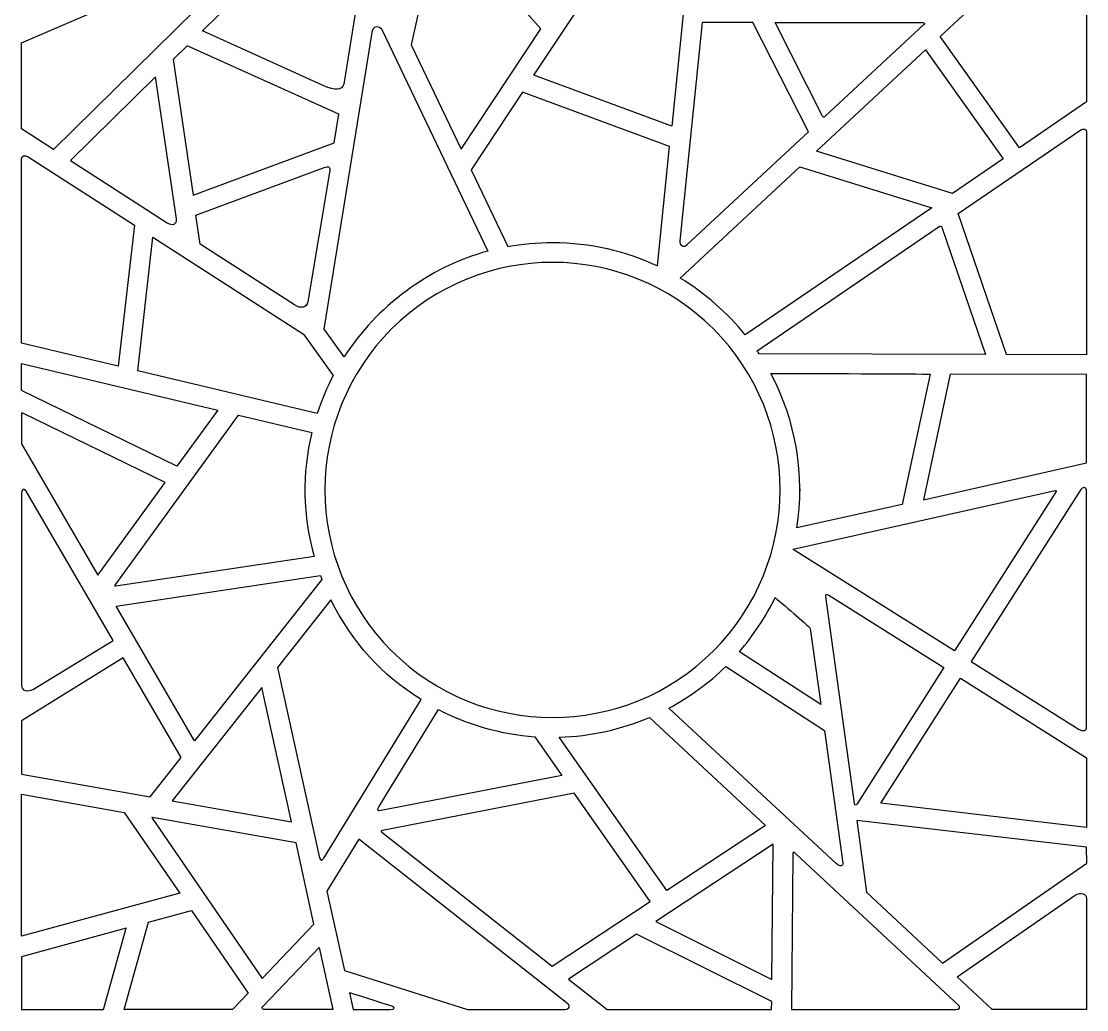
# Model space of a CAD drawing. Header units: centimetres. Extents: x -107 to 107, y -93 to 93.
# Drawn here: x -106.6 to -9.7, y -93.5 to -3.5 of the extents above; entities that cross this region are included whole.
import ezdxf

# ---------------------------------------------------------------- set-up
doc = ezdxf.new("R2010")
doc.units = ezdxf.units.CM
doc.header["$MEASUREMENT"] = 0
doc.layers.add('layer 1', color=7, linetype='Continuous')

msp = doc.modelspace()

# ---------------------------------------------------------------- linework, layer by layer
at = {"layer": 'layer 1', "color": 242}
for points, knots in [([(-10.41925, 6.79187), (-10.41925, 6.79187), (-23.00921, -4.91458), (-23.00921, -4.91458), (-23.00921, -4.91458), (-23.00921, -4.91458), (-15.80422, -15.05112), (-15.80422, -15.05112), (-15.80422, -15.05112), (-15.80422, -15.05112), (-9.68963, -10.8746), (-9.68963, -10.8746), (-9.68963, -10.8746), (-9.68963, -10.8746), (-9.6897, 6.6224), (-9.6897, 6.6224), (-9.6897, 6.6224), (-9.70921, 6.8846), (-10.18203, 7.01871), (-10.41925, 6.79187)], [0, 0, 0, 0, 0.16666667, 0.16666667, 0.16666667, 0.16666667, 0.33333333, 0.33333333, 0.33333333, 0.33333333, 0.5, 0.5, 0.5, 0.5, 0.66666667, 0.66666667, 0.66666667, 0.66666667, 1, 1, 1, 1]), ([(-71.12559, -5.68501), (-71.12559, -5.68501), (-68.52928, 6.10557), (-68.52928, 6.10557), (-68.52928, 6.10557), (-68.52928, 6.10557), (-59.3278, -4.22958), (-59.3278, -4.22958), (-59.3278, -4.22958), (-59.3278, -4.22958), (-66.59236, -15.16287), (-66.59236, -15.16287), (-66.59236, -15.16287), (-66.59236, -15.16287), (-71.12559, -5.68501), (-71.12559, -5.68501)], [0, 0, 0, 0, 0.2, 0.2, 0.2, 0.2, 0.4, 0.4, 0.4, 0.4, 0.6, 0.6, 0.6, 0.6, 1, 1, 1, 1]), ([(-51.56572, 4.19992), (-51.56572, 4.19992), (-59.97529, -8.45664), (-59.97529, -8.45664), (-59.97529, -8.45664), (-59.97529, -8.45664), (-47.43533, -13.09789), (-47.43533, -13.09789), (-47.43533, -13.09789), (-47.43533, -13.09789), (-46.35974, -2.60549), (-46.35974, -2.60549), (-46.35974, -2.60549), (-46.35974, -2.60549), (-51.56572, 4.19992), (-51.56572, 4.19992)], [0, 0, 0, 0, 0.2, 0.2, 0.2, 0.2, 0.4, 0.4, 0.4, 0.4, 0.6, 0.6, 0.6, 0.6, 1, 1, 1, 1]), ([(-77.25613, -9.26525), (-77.25613, -9.26525), (-76.21217, -2.84366), (-76.21217, -2.84366), (-76.21217, -2.84366), (-76.21217, -2.84366), (-84.06598, 1.54341), (-84.06598, 1.54341), (-84.06598, 1.54341), (-84.06598, 1.54341), (-90.1216, -4.41142), (-90.1216, -4.41142), (-90.1216, -4.41142), (-90.1216, -4.41142), (-79.07785, -9.40352), (-79.07785, -9.40352), (-79.07785, -9.40352), (-78.05479, -9.88696), (-77.43158, -9.83932), (-77.25613, -9.26525)], [0, 0, 0, 0, 0.16666667, 0.16666667, 0.16666667, 0.16666667, 0.33333333, 0.33333333, 0.33333333, 0.33333333, 0.5, 0.5, 0.5, 0.5, 0.66666667, 0.66666667, 0.66666667, 0.66666667, 1, 1, 1, 1]), ([(-103.662, -15.20195), (-103.662, -15.20195), (-90.75377, -2.50854), (-90.75377, -2.50854), (-90.75377, -2.50854), (-90.75377, -2.50854), (-94.50264, -0.28253), (-94.50264, -0.28253), (-94.50264, -0.28253), (-94.50264, -0.28253), (-106.58966, -5.49361), (-106.58966, -5.49361), (-106.58966, -5.49361), (-106.58966, -5.49361), (-106.58965, -13.31337), (-106.58965, -13.31337), (-106.58965, -13.31337), (-106.58965, -13.31337), (-103.662, -15.20195), (-103.662, -15.20195)], [0, 0, 0, 0, 0.16666667, 0.16666667, 0.16666667, 0.16666667, 0.33333333, 0.33333333, 0.33333333, 0.33333333, 0.5, 0.5, 0.5, 0.5, 0.66666667, 0.66666667, 0.66666667, 0.66666667, 1, 1, 1, 1]), ([(-46.69383, -23.5155), (-46.69383, -23.5155), (-44.65794, -3.65516), (-44.65794, -3.65516), (-44.65794, -3.65516), (-44.65794, -3.65516), (-40.05408, -3.65357), (-40.05408, -3.65357), (-40.05408, -3.65357), (-40.05408, -3.65357), (-34.99857, -13.60468), (-34.99857, -13.60468), (-34.99857, -13.60468), (-34.99857, -13.60468), (-46.04925, -23.8799), (-46.04925, -23.8799), (-46.04925, -23.8799), (-46.39104, -24.1446), (-46.73419, -23.90921), (-46.69383, -23.5155)], [0, 0, 0, 0, 0.16666667, 0.16666667, 0.16666667, 0.16666667, 0.33333333, 0.33333333, 0.33333333, 0.33333333, 0.5, 0.5, 0.5, 0.5, 0.66666667, 0.66666667, 0.66666667, 0.66666667, 1, 1, 1, 1]), ([(-38.03546, -3.65286), (-38.03546, -3.65286), (-33.70512, -12.17659), (-33.70512, -12.17659), (-33.70512, -12.17659), (-33.64339, -12.2981), (-33.59963, -12.30393), (-33.4928, -12.20459), (-33.4928, -12.20459), (-33.4928, -12.20459), (-24.49555, -3.83873), (-24.49555, -3.83873), (-24.49555, -3.83873), (-24.34762, -3.6731), (-24.47642, -3.64867), (-24.77336, -3.64827), (-24.77336, -3.64827), (-24.77336, -3.64827), (-38.03546, -3.65286), (-38.03546, -3.65286)], [0, 0, 0, 0, 0.16666667, 0.16666667, 0.16666667, 0.16666667, 0.33333333, 0.33333333, 0.33333333, 0.33333333, 0.5, 0.5, 0.5, 0.5, 0.66666667, 0.66666667, 0.66666667, 0.66666667, 1, 1, 1, 1]), ([(-64.14618, -24.44688), (-64.14618, -24.44688), (-73.78452, -4.29753), (-73.78452, -4.29753), (-73.78452, -4.29753), (-74.01309, -3.90814), (-74.56824, -3.94912), (-74.63753, -4.37532), (-74.63753, -4.37532), (-74.63753, -4.37532), (-79.05363, -31.5395), (-79.05363, -31.5395), (-79.05363, -31.5395), (-79.05363, -31.5395), (-77.23953, -34.06806), (-77.23953, -34.06806), (-77.23953, -34.06806), (-74.2569, -29.50278), (-69.54557, -25.90312), (-64.14618, -24.44688)], [0, 0, 0, 0, 0.16666667, 0.16666667, 0.16666667, 0.16666667, 0.33333333, 0.33333333, 0.33333333, 0.33333333, 0.5, 0.5, 0.5, 0.5, 0.66666667, 0.66666667, 0.66666667, 0.66666667, 1, 1, 1, 1]), ([(-92.78422, -7.02616), (-92.78422, -7.02616), (-91.49779, -5.7647), (-91.49779, -5.7647), (-91.49779, -5.7647), (-91.49779, -5.7647), (-77.70093, -12.00131), (-77.70093, -12.00131), (-77.70093, -12.00131), (-77.70093, -12.00131), (-78.12269, -14.59562), (-78.12269, -14.59562), (-78.12269, -14.59562), (-78.12269, -14.59562), (-90.97267, -19.37229), (-90.97267, -19.37229), (-90.97267, -19.37229), (-90.97267, -19.37229), (-92.78422, -7.02616), (-92.78422, -7.02616)], [0, 0, 0, 0, 0.16666667, 0.16666667, 0.16666667, 0.16666667, 0.33333333, 0.33333333, 0.33333333, 0.33333333, 0.5, 0.5, 0.5, 0.5, 0.66666667, 0.66666667, 0.66666667, 0.66666667, 1, 1, 1, 1]), ([(-34.24948, -15.36608), (-34.24948, -15.36608), (-21.88409, -19.20392), (-21.88409, -19.20392), (-21.88409, -19.20392), (-21.88409, -19.20392), (-17.29082, -16.06653), (-17.29082, -16.06653), (-17.29082, -16.06653), (-17.29082, -16.06653), (-24.33882, -6.15088), (-24.33882, -6.15088), (-24.33882, -6.15088), (-24.33882, -6.15088), (-34.24948, -15.36608), (-34.24948, -15.36608)], [0, 0, 0, 0, 0.2, 0.2, 0.2, 0.2, 0.4, 0.4, 0.4, 0.4, 0.6, 0.6, 0.6, 0.6, 1, 1, 1, 1]), ([(-93.33681, -21.86236), (-93.33681, -21.86236), (-102.11171, -16.202), (-102.11171, -16.202), (-102.11171, -16.202), (-102.11171, -16.202), (-94.37365, -8.5927), (-94.37365, -8.5927), (-94.37365, -8.5927), (-94.37365, -8.5927), (-92.47579, -21.52702), (-92.47579, -21.52702), (-92.47579, -21.52702), (-92.42045, -21.9842), (-92.85165, -22.17532), (-93.33681, -21.86236)], [0, 0, 0, 0, 0.2, 0.2, 0.2, 0.2, 0.4, 0.4, 0.4, 0.4, 0.6, 0.6, 0.6, 0.6, 1, 1, 1, 1]), ([(-62.34629, -24.04035), (-62.34629, -24.04035), (-65.68461, -17.06074), (-65.68461, -17.06074), (-65.68461, -17.06074), (-65.68461, -17.06074), (-60.99886, -9.99712), (-60.99886, -9.99712), (-60.99886, -9.99712), (-60.99886, -9.99712), (-47.62486, -14.94707), (-47.62486, -14.94707), (-47.62486, -14.94707), (-47.62486, -14.94707), (-48.7362, -25.78851), (-48.7362, -25.78851), (-48.7362, -25.78851), (-51.64586, -24.41492), (-54.84402, -23.67269), (-58.27443, -23.67269), (-58.27443, -23.67269), (-59.67938, -23.67269), (-61.01255, -23.79383), (-62.34629, -24.04035)], [0, 0, 0, 0, 0.14285714, 0.14285714, 0.14285714, 0.14285714, 0.28571429, 0.28571429, 0.28571429, 0.28571429, 0.42857143, 0.42857143, 0.42857143, 0.42857143, 0.57142857, 0.57142857, 0.57142857, 0.57142857, 0.71428571, 0.71428571, 0.71428571, 0.71428571, 1, 1, 1, 1]), ([(-10.22139, -13.41764), (-10.22139, -13.41764), (-21.36497, -21.02914), (-21.36497, -21.02914), (-21.36497, -21.02914), (-21.36497, -21.02914), (-16.99112, -33.85594), (-16.99112, -33.85594), (-16.99112, -33.85594), (-16.99112, -33.85594), (-9.6897, -33.87627), (-9.6897, -33.87627), (-9.6897, -33.87627), (-9.6897, -33.87627), (-9.6897, -13.59231), (-9.6897, -13.59231), (-9.6897, -13.59231), (-9.70498, -13.36713), (-9.95616, -13.26538), (-10.22139, -13.41764)], [0, 0, 0, 0, 0.16666667, 0.16666667, 0.16666667, 0.16666667, 0.33333333, 0.33333333, 0.33333333, 0.33333333, 0.5, 0.5, 0.5, 0.5, 0.66666667, 0.66666667, 0.66666667, 0.66666667, 1, 1, 1, 1]), ([(-106.58967, -16.05337), (-106.58967, -16.05337), (-106.58917, -32.83065), (-106.58917, -32.83065), (-106.58917, -32.83065), (-106.58917, -32.83065), (-97.76935, -34.92835), (-97.76935, -34.92835), (-97.76935, -34.92835), (-97.76935, -34.92835), (-96.30884, -22.08726), (-96.30884, -22.08726), (-96.30884, -22.08726), (-96.30884, -22.08726), (-105.95568, -15.86439), (-105.95568, -15.86439), (-105.95568, -15.86439), (-106.27181, -15.68225), (-106.578, -15.7548), (-106.58967, -16.05337)], [0, 0, 0, 0, 0.16666667, 0.16666667, 0.16666667, 0.16666667, 0.33333333, 0.33333333, 0.33333333, 0.33333333, 0.5, 0.5, 0.5, 0.5, 0.66666667, 0.66666667, 0.66666667, 0.66666667, 1, 1, 1, 1]), ([(-79.19835, -16.8966), (-79.19835, -16.8966), (-90.70547, -21.19332), (-90.70547, -21.19332), (-90.70547, -21.19332), (-90.70547, -21.19332), (-90.32194, -23.80721), (-90.32194, -23.80721), (-90.32194, -23.80721), (-90.32194, -23.80721), (-81.75225, -29.33518), (-81.75225, -29.33518), (-81.75225, -29.33518), (-81.13719, -29.73194), (-80.66314, -29.59366), (-80.54271, -29.05577), (-80.54271, -29.05577), (-80.54271, -29.05577), (-78.53139, -17.10959), (-78.53139, -17.10959), (-78.53139, -17.10959), (-78.46534, -16.7033), (-78.8, -16.72234), (-79.19835, -16.8966)], [0, 0, 0, 0, 0.14285714, 0.14285714, 0.14285714, 0.14285714, 0.28571429, 0.28571429, 0.28571429, 0.28571429, 0.42857143, 0.42857143, 0.42857143, 0.42857143, 0.57142857, 0.57142857, 0.57142857, 0.57142857, 0.71428571, 0.71428571, 0.71428571, 0.71428571, 1, 1, 1, 1]), ([(-40.73561, -32.08032), (-40.73561, -32.08032), (-23.78129, -20.49978), (-23.78129, -20.49978), (-23.78129, -20.49978), (-23.78129, -20.49978), (-35.76916, -16.7791), (-35.76916, -16.7791), (-35.76916, -16.7791), (-35.76916, -16.7791), (-46.65583, -26.90181), (-46.65583, -26.90181), (-46.65583, -26.90181), (-44.4298, -28.25443), (-42.36733, -30.06489), (-40.73561, -32.08032)], [0, 0, 0, 0, 0.2, 0.2, 0.2, 0.2, 0.4, 0.4, 0.4, 0.4, 0.6, 0.6, 0.6, 0.6, 1, 1, 1, 1]), ([(-39.48613, -33.79052), (-39.48613, -33.79052), (-18.89469, -33.85062), (-18.89469, -33.85062), (-18.89469, -33.85062), (-18.89469, -33.85062), (-22.81596, -22.35109), (-22.81596, -22.35109), (-22.81596, -22.35109), (-22.87783, -22.16965), (-22.96326, -22.09253), (-23.19148, -22.27674), (-23.19148, -22.27674), (-23.19148, -22.27674), (-39.66269, -33.52724), (-39.66269, -33.52724), (-39.66269, -33.52724), (-39.56036, -33.67443), (-39.58501, -33.6408), (-39.48613, -33.79052)], [0, 0, 0, 0, 0.16666667, 0.16666667, 0.16666667, 0.16666667, 0.33333333, 0.33333333, 0.33333333, 0.33333333, 0.5, 0.5, 0.5, 0.5, 0.66666667, 0.66666667, 0.66666667, 0.66666667, 1, 1, 1, 1]), ([(-78.23704, -35.76559), (-78.23704, -35.76559), (-80.93571, -32.00396), (-80.93571, -32.00396), (-80.93571, -32.00396), (-80.93571, -32.00396), (-94.62108, -23.17597), (-94.62108, -23.17597), (-94.62108, -23.17597), (-94.62108, -23.17597), (-96.0055, -35.34787), (-96.0055, -35.34787), (-96.0055, -35.34787), (-96.0055, -35.34787), (-79.68251, -39.23012), (-79.68251, -39.23012), (-79.68251, -39.23012), (-79.32686, -38.12856), (-78.75068, -36.78565), (-78.23704, -35.76559)], [0, 0, 0, 0, 0.16666667, 0.16666667, 0.16666667, 0.16666667, 0.33333333, 0.33333333, 0.33333333, 0.33333333, 0.5, 0.5, 0.5, 0.5, 0.66666667, 0.66666667, 0.66666667, 0.66666667, 1, 1, 1, 1]), ([(-72.91221, -31.53488), (-64.82931, -23.45199), (-51.71941, -23.452), (-43.63653, -31.53487), (-43.63653, -31.53487), (-35.55365, -39.61775), (-35.55364, -52.72765), (-43.63654, -60.81055), (-43.63654, -60.81055), (-51.71943, -68.89344), (-64.82933, -68.89342), (-72.91221, -60.81055), (-72.91221, -60.81055), (-80.99509, -52.72767), (-80.9951, -39.61777), (-72.91221, -31.53488)], [0, 0, 0, 0, 0.2, 0.2, 0.2, 0.2, 0.4, 0.4, 0.4, 0.4, 0.6, 0.6, 0.6, 0.6, 1, 1, 1, 1]), ([(-92.43465, -44.02718), (-92.43465, -44.02718), (-88.72787, -38.92908), (-88.72787, -38.92908), (-88.72787, -38.92908), (-88.72787, -38.92908), (-106.58967, -34.68081), (-106.58967, -34.68081), (-106.58967, -34.68081), (-106.58967, -34.68081), (-106.58967, -37.12213), (-106.58967, -37.12213), (-106.58967, -37.12213), (-106.58967, -37.12213), (-92.43465, -44.02718), (-92.43465, -44.02718)], [0, 0, 0, 0, 0.2, 0.2, 0.2, 0.2, 0.4, 0.4, 0.4, 0.4, 0.6, 0.6, 0.6, 0.6, 1, 1, 1, 1]), ([(-36.03962, -49.63692), (-36.03962, -49.63692), (-26.46281, -47.49988), (-26.46281, -47.49988), (-26.46281, -47.49988), (-26.46281, -47.49988), (-23.93595, -35.63661), (-23.93595, -35.63661), (-23.93595, -35.63661), (-24.58147, -35.61883), (-35.05489, -35.56839), (-38.41109, -35.59627), (-38.41109, -35.59627), (-36.12716, -39.84968), (-35.29576, -44.85686), (-36.03962, -49.63692)], [0, 0, 0, 0, 0.2, 0.2, 0.2, 0.2, 0.4, 0.4, 0.4, 0.4, 0.6, 0.6, 0.6, 0.6, 1, 1, 1, 1]), ([(-22.09671, -35.64173), (-22.09671, -35.64173), (-9.6897, -35.67632), (-9.6897, -35.67632), (-9.6897, -35.67632), (-9.6897, -35.67632), (-9.6897, -43.69909), (-9.6897, -43.69909), (-9.6897, -43.69909), (-9.6897, -43.69909), (-24.53066, -47.06873), (-24.53066, -47.06873), (-24.53066, -47.06873), (-24.53066, -47.06873), (-22.09671, -35.64173), (-22.09671, -35.64173)], [0, 0, 0, 0, 0.2, 0.2, 0.2, 0.2, 0.4, 0.4, 0.4, 0.4, 0.6, 0.6, 0.6, 0.6, 1, 1, 1, 1]), ([(-106.44636, -39.19486), (-106.44636, -39.19486), (-93.5096, -45.50561), (-93.5096, -45.50561), (-93.5096, -45.50561), (-93.5096, -45.50561), (-99.63092, -53.92451), (-99.63092, -53.92451), (-99.63092, -53.92451), (-99.63092, -53.92451), (-106.58598, -41.99529), (-106.58598, -41.99529), (-106.58598, -41.99529), (-106.58598, -41.99529), (-106.58967, -39.22285), (-106.58967, -39.22285), (-106.58967, -39.22285), (-106.59013, -39.16145), (-106.54395, -39.14724), (-106.44636, -39.19486)], [0, 0, 0, 0, 0.16666667, 0.16666667, 0.16666667, 0.16666667, 0.33333333, 0.33333333, 0.33333333, 0.33333333, 0.5, 0.5, 0.5, 0.5, 0.66666667, 0.66666667, 0.66666667, 0.66666667, 1, 1, 1, 1]), ([(-98.0653, -54.8321), (-98.1183, -54.91504), (-98.09383, -54.95037), (-97.99187, -54.93814), (-97.99187, -54.93814), (-97.99187, -54.93814), (-79.95077, -52.2249), (-79.95077, -52.2249), (-79.95077, -52.2249), (-80.99693, -48.63366), (-81.07893, -44.5961), (-80.16843, -40.96484), (-80.16843, -40.96484), (-80.16843, -40.96484), (-86.83045, -39.38035), (-86.83045, -39.38035), (-86.83045, -39.38035), (-86.83045, -39.38035), (-98.0653, -54.8321), (-98.0653, -54.8321)], [0, 0, 0, 0, 0.16666667, 0.16666667, 0.16666667, 0.16666667, 0.33333333, 0.33333333, 0.33333333, 0.33333333, 0.5, 0.5, 0.5, 0.5, 0.66666667, 0.66666667, 0.66666667, 0.66666667, 1, 1, 1, 1]), ([(-106.58967, -63.97091), (-106.58967, -63.97091), (-106.58967, -46.41548), (-106.58967, -46.41548), (-106.58967, -46.41548), (-106.59371, -46.21258), (-106.37954, -45.92312), (-106.16479, -46.29145), (-106.16479, -46.29145), (-106.16479, -46.29145), (-98.24001, -59.88393), (-98.24001, -59.88393), (-98.24001, -59.88393), (-98.24001, -59.88393), (-105.48285, -64.29782), (-105.48285, -64.29782), (-105.48285, -64.29782), (-106.04611, -64.58747), (-106.57112, -64.41178), (-106.58967, -63.97091)], [0, 0, 0, 0, 0.16666667, 0.16666667, 0.16666667, 0.16666667, 0.33333333, 0.33333333, 0.33333333, 0.33333333, 0.5, 0.5, 0.5, 0.5, 0.66666667, 0.66666667, 0.66666667, 0.66666667, 1, 1, 1, 1]), ([(-12.47537, -46.32989), (-12.43067, -46.26411), (-12.45249, -46.21159), (-12.55206, -46.24003), (-12.55206, -46.24003), (-12.55206, -46.24003), (-36.37039, -51.55501), (-36.37039, -51.55501), (-36.37039, -51.55501), (-36.40899, -51.5631), (-36.40922, -51.57786), (-36.37381, -51.5999), (-36.37381, -51.5999), (-36.37381, -51.5999), (-21.71056, -60.81698), (-21.71056, -60.81698), (-21.71056, -60.81698), (-21.71056, -60.81698), (-12.47537, -46.32989), (-12.47537, -46.32989)], [0, 0, 0, 0, 0.16666667, 0.16666667, 0.16666667, 0.16666667, 0.33333333, 0.33333333, 0.33333333, 0.33333333, 0.5, 0.5, 0.5, 0.5, 0.66666667, 0.66666667, 0.66666667, 0.66666667, 1, 1, 1, 1]), ([(-35.77475, -46.0679), (-35.77454, -46.10282), (-35.77443, -46.13775), (-35.77443, -46.17269), (-35.77443, -46.17269), (-35.77443, -46.20906), (-35.77455, -46.24542), (-35.77478, -46.28175), (-35.77478, -46.28175), (-35.77478, -46.28175), (-35.77475, -46.0679), (-35.77475, -46.0679)], [0, 0, 0, 0, 0.25, 0.25, 0.25, 0.25, 0.5, 0.5, 0.5, 0.5, 1, 1, 1, 1]), ([(-10.37048, -67.96635), (-10.37048, -67.96635), (-20.18764, -61.77653), (-20.18764, -61.77653), (-20.18764, -61.77653), (-20.18764, -61.77653), (-10.22481, -46.14806), (-10.22481, -46.14806), (-10.22481, -46.14806), (-10.11379, -45.97391), (-9.69996, -45.72297), (-9.6897, -46.41851), (-9.6897, -46.41851), (-9.6897, -46.41851), (-9.68972, -67.86002), (-9.68972, -67.86002), (-9.68972, -67.86002), (-9.73268, -68.11929), (-10.04068, -68.13318), (-10.37048, -67.96635)], [0, 0, 0, 0, 0.16666667, 0.16666667, 0.16666667, 0.16666667, 0.33333333, 0.33333333, 0.33333333, 0.33333333, 0.5, 0.5, 0.5, 0.5, 0.66666667, 0.66666667, 0.66666667, 0.66666667, 1, 1, 1, 1]), ([(-79.38799, -53.96498), (-79.38799, -53.96498), (-97.97973, -56.7566), (-97.97973, -56.7566), (-97.97973, -56.7566), (-97.97973, -56.7566), (-90.84652, -68.99139), (-90.84652, -68.99139), (-90.84652, -68.99139), (-90.84652, -68.99139), (-79.25212, -54.32371), (-79.25212, -54.32371), (-79.25212, -54.32371), (-79.29503, -54.21298), (-79.34678, -54.07655), (-79.38799, -53.96498)], [0, 0, 0, 0, 0.2, 0.2, 0.2, 0.2, 0.4, 0.4, 0.4, 0.4, 0.6, 0.6, 0.6, 0.6, 1, 1, 1, 1]), ([(-79.06048, -79.66615), (-79.24273, -79.90796), (-79.3808, -79.92654), (-79.4618, -79.63201), (-79.4618, -79.63201), (-79.4618, -79.63201), (-83.27819, -62.31963), (-83.27819, -62.31963), (-83.27819, -62.31963), (-83.27819, -62.31963), (-78.42753, -56.18322), (-78.42753, -56.18322), (-78.42753, -56.18322), (-76.39244, -60.19119), (-73.87223, -62.93304), (-70.21843, -65.24958), (-70.21843, -65.24958), (-70.21843, -65.24958), (-79.06048, -79.66615), (-79.06048, -79.66615)], [0, 0, 0, 0, 0.16666667, 0.16666667, 0.16666667, 0.16666667, 0.33333333, 0.33333333, 0.33333333, 0.33333333, 0.5, 0.5, 0.5, 0.5, 0.66666667, 0.66666667, 0.66666667, 0.66666667, 1, 1, 1, 1]), ([(-41.27522, -60.89195), (-41.27522, -60.89195), (-33.87113, -65.70104), (-33.87113, -65.70104), (-33.87113, -65.70104), (-33.87113, -65.70104), (-34.82871, -58.76483), (-34.82871, -58.76483), (-34.82871, -58.76483), (-34.84491, -58.6967), (-37.06529, -56.7421), (-38.01635, -55.97356), (-38.01635, -55.97356), (-38.86437, -57.72276), (-40.02334, -59.43135), (-41.27522, -60.89195)], [0, 0, 0, 0, 0.2, 0.2, 0.2, 0.2, 0.4, 0.4, 0.4, 0.4, 0.6, 0.6, 0.6, 0.6, 1, 1, 1, 1]), ([(-30.81369, -74.68585), (-30.78002, -74.90336), (-30.69952, -74.91411), (-30.57222, -74.7181), (-30.57222, -74.7181), (-30.57222, -74.7181), (-22.67816, -62.33485), (-22.67816, -62.33485), (-22.67816, -62.33485), (-22.67816, -62.33485), (-33.15006, -55.73678), (-33.15006, -55.73678), (-33.15006, -55.73678), (-33.34941, -55.61691), (-33.43603, -55.66461), (-33.40996, -55.87989), (-33.40996, -55.87989), (-33.40996, -55.87989), (-30.81369, -74.68585), (-30.81369, -74.68585)], [0, 0, 0, 0, 0.16666667, 0.16666667, 0.16666667, 0.16666667, 0.33333333, 0.33333333, 0.33333333, 0.33333333, 0.5, 0.5, 0.5, 0.5, 0.66666667, 0.66666667, 0.66666667, 0.66666667, 1, 1, 1, 1]), ([(-92.04566, -70.50839), (-92.04566, -70.50839), (-94.88417, -74.09931), (-94.88417, -74.09931), (-94.88417, -74.09931), (-94.88417, -74.09931), (-106.58965, -72.02242), (-106.58965, -72.02242), (-106.58965, -72.02242), (-106.58965, -72.02242), (-106.58968, -67.16762), (-106.58968, -67.16762), (-106.58968, -67.16762), (-106.58968, -67.16762), (-97.32716, -61.44963), (-97.32716, -61.44963), (-97.32716, -61.44963), (-97.32716, -61.44963), (-92.04566, -70.50839), (-92.04566, -70.50839)], [0, 0, 0, 0, 0.16666667, 0.16666667, 0.16666667, 0.16666667, 0.33333333, 0.33333333, 0.33333333, 0.33333333, 0.5, 0.5, 0.5, 0.5, 0.66666667, 0.66666667, 0.66666667, 0.66666667, 1, 1, 1, 1]), ([(-47.69219, -66.03641), (-47.69219, -66.03641), (-32.47843, -80.16471), (-32.47843, -80.16471), (-32.47843, -80.16471), (-32.06519, -80.52594), (-31.84999, -80.38235), (-31.88063, -80.11908), (-31.88063, -80.11908), (-31.88063, -80.11908), (-33.54562, -68.05884), (-33.54562, -68.05884), (-33.54562, -68.05884), (-33.54562, -68.05884), (-42.5169, -62.23183), (-42.5169, -62.23183), (-42.5169, -62.23183), (-44.03289, -63.72838), (-45.80228, -65.01602), (-47.69219, -66.03641)], [0, 0, 0, 0, 0.16666667, 0.16666667, 0.16666667, 0.16666667, 0.33333333, 0.33333333, 0.33333333, 0.33333333, 0.5, 0.5, 0.5, 0.5, 0.66666667, 0.66666667, 0.66666667, 0.66666667, 1, 1, 1, 1]), ([(-28.41577, -74.68383), (-28.41577, -74.68383), (-9.69131, -76.87252), (-9.69131, -76.87252), (-9.69131, -76.87252), (-9.69131, -76.87252), (-9.68969, -70.53072), (-9.68969, -70.53072), (-9.68969, -70.53072), (-9.68969, -70.53072), (-21.15524, -63.2944), (-21.15524, -63.2944), (-21.15524, -63.2944), (-21.15524, -63.2944), (-28.41577, -74.68383), (-28.41577, -74.68383)], [0, 0, 0, 0, 0.2, 0.2, 0.2, 0.2, 0.4, 0.4, 0.4, 0.4, 0.6, 0.6, 0.6, 0.6, 1, 1, 1, 1]), ([(-82.02155, -76.3815), (-82.02155, -76.3815), (-92.87191, -74.45633), (-92.87191, -74.45633), (-92.87191, -74.45633), (-92.87191, -74.45633), (-84.71946, -64.14293), (-84.71946, -64.14293), (-84.71946, -64.14293), (-84.71946, -64.14293), (-82.02155, -76.3815), (-82.02155, -76.3815)], [0, 0, 0, 0, 0.25, 0.25, 0.25, 0.25, 0.5, 0.5, 0.5, 0.5, 1, 1, 1, 1]), ([(-73.85778, -75.34496), (-73.85778, -75.34496), (-57.42011, -72.15096), (-57.42011, -72.15096), (-57.42011, -72.15096), (-57.42011, -72.15096), (-59.89215, -68.62119), (-59.89215, -68.62119), (-59.89215, -68.62119), (-62.95422, -68.43103), (-66.15041, -67.46797), (-68.65295, -66.14043), (-68.65295, -66.14043), (-68.65295, -66.14043), (-74.08548, -74.99766), (-74.08548, -74.99766), (-74.08548, -74.99766), (-74.2587, -75.29482), (-74.20464, -75.41088), (-73.85778, -75.34496)], [0, 0, 0, 0, 0.16666667, 0.16666667, 0.16666667, 0.16666667, 0.33333333, 0.33333333, 0.33333333, 0.33333333, 0.5, 0.5, 0.5, 0.5, 0.66666667, 0.66666667, 0.66666667, 0.66666667, 1, 1, 1, 1]), ([(-57.66301, -68.66628), (-57.66301, -68.66628), (-47.88843, -82.62318), (-47.88843, -82.62318), (-47.88843, -82.62318), (-47.88843, -82.62318), (-38.89891, -76.69014), (-38.89891, -76.69014), (-38.89891, -76.69014), (-38.89891, -76.69014), (-49.43734, -66.87069), (-49.43734, -66.87069), (-49.43734, -66.87069), (-51.93843, -67.93156), (-54.79604, -68.58162), (-57.66301, -68.66628)], [0, 0, 0, 0, 0.2, 0.2, 0.2, 0.2, 0.4, 0.4, 0.4, 0.4, 0.6, 0.6, 0.6, 0.6, 1, 1, 1, 1]), ([(-92.18225, -82.86861), (-92.18225, -82.86861), (-97.23582, -75.51017), (-97.23582, -75.51017), (-97.23582, -75.51017), (-97.23582, -75.51017), (-106.58967, -73.85054), (-106.58967, -73.85054), (-106.58967, -73.85054), (-106.58967, -73.85054), (-106.58967, -86.77033), (-106.58967, -86.77033), (-106.58967, -86.77033), (-106.58967, -86.77033), (-92.18225, -82.86861), (-92.18225, -82.86861)], [0, 0, 0, 0, 0.2, 0.2, 0.2, 0.2, 0.4, 0.4, 0.4, 0.4, 0.6, 0.6, 0.6, 0.6, 1, 1, 1, 1]), ([(-73.81129, -77.30503), (-73.90093, -77.2251), (-73.8805, -77.17566), (-73.74414, -77.1562), (-73.74414, -77.1562), (-73.74414, -77.1562), (-56.29272, -73.76523), (-56.29272, -73.76523), (-56.29272, -73.76523), (-56.29272, -73.76523), (-49.39133, -83.61509), (-49.39133, -83.61509), (-49.39133, -83.61509), (-49.39133, -83.61509), (-58.31935, -89.50753), (-58.31935, -89.50753), (-58.31935, -89.50753), (-58.31935, -89.50753), (-73.81129, -77.30503), (-73.81129, -77.30503)], [0, 0, 0, 0, 0.16666667, 0.16666667, 0.16666667, 0.16666667, 0.33333333, 0.33333333, 0.33333333, 0.33333333, 0.5, 0.5, 0.5, 0.5, 0.66666667, 0.66666667, 0.66666667, 0.66666667, 1, 1, 1, 1]), ([(-94.70143, -76.02094), (-94.73954, -75.97146), (-94.72628, -75.95346), (-94.66168, -75.9669), (-94.66168, -75.9669), (-94.66168, -75.9669), (-81.60215, -78.28404), (-81.60215, -78.28404), (-81.60215, -78.28404), (-81.60215, -78.28404), (-79.97148, -85.68129), (-79.97148, -85.68129), (-79.97148, -85.68129), (-79.97148, -85.68129), (-84.67891, -90.61458), (-84.67891, -90.61458), (-84.67891, -90.61458), (-84.67891, -90.61458), (-94.70143, -76.02094), (-94.70143, -76.02094)], [0, 0, 0, 0, 0.16666667, 0.16666667, 0.16666667, 0.16666667, 0.33333333, 0.33333333, 0.33333333, 0.33333333, 0.5, 0.5, 0.5, 0.5, 0.66666667, 0.66666667, 0.66666667, 0.66666667, 1, 1, 1, 1]), ([(-9.68971, -78.68496), (-9.68971, -78.68496), (-9.68366, -80.13009), (-9.68366, -80.13009), (-9.68366, -80.13009), (-9.68366, -80.13009), (-22.80972, -89.22137), (-22.80972, -89.22137), (-22.80972, -89.22137), (-22.80972, -89.22137), (-29.69857, -82.76312), (-29.69857, -82.76312), (-29.69857, -82.76312), (-29.69857, -82.76312), (-30.59901, -76.24087), (-30.59901, -76.24087), (-30.59901, -76.24087), (-30.59901, -76.24087), (-9.68971, -78.68496), (-9.68971, -78.68496)], [0, 0, 0, 0, 0.16666667, 0.16666667, 0.16666667, 0.16666667, 0.33333333, 0.33333333, 0.33333333, 0.33333333, 0.5, 0.5, 0.5, 0.5, 0.66666667, 0.66666667, 0.66666667, 0.66666667, 1, 1, 1, 1]), ([(-57.27695, -93.44786), (-57.27695, -93.44786), (-66.01479, -93.44786), (-66.01479, -93.44786), (-66.01479, -93.44786), (-66.01479, -93.44786), (-77.20351, -89.87627), (-77.20351, -89.87627), (-77.20351, -89.87627), (-77.20351, -89.87627), (-78.79186, -82.67101), (-78.79186, -82.67101), (-78.79186, -82.67101), (-78.79186, -82.67101), (-75.89802, -77.95286), (-75.89802, -77.95286), (-75.89802, -77.95286), (-75.89802, -77.95286), (-56.87336, -92.93285), (-56.87336, -92.93285), (-56.87336, -92.93285), (-56.60761, -93.17942), (-56.79208, -93.44836), (-57.27695, -93.44786)], [0, 0, 0, 0, 0.14285714, 0.14285714, 0.14285714, 0.14285714, 0.28571429, 0.28571429, 0.28571429, 0.28571429, 0.42857143, 0.42857143, 0.42857143, 0.42857143, 0.57142857, 0.57142857, 0.57142857, 0.57142857, 0.71428571, 0.71428571, 0.71428571, 0.71428571, 1, 1, 1, 1]), ([(-48.88835, -85.43968), (-48.88835, -85.43968), (-38.21128, -78.39293), (-38.21128, -78.39293), (-38.21128, -78.39293), (-38.21128, -78.39293), (-38.3185, -90.71443), (-38.3185, -90.71443), (-38.3185, -90.71443), (-38.3185, -90.71443), (-48.88835, -85.43968), (-48.88835, -85.43968)], [0, 0, 0, 0, 0.25, 0.25, 0.25, 0.25, 0.5, 0.5, 0.5, 0.5, 1, 1, 1, 1]), ([(-36.41976, -79.37681), (-36.41866, -79.07201), (-36.33082, -79.06653), (-36.13694, -79.26369), (-36.13694, -79.26369), (-36.13694, -79.26369), (-21.29283, -93.09508), (-21.29283, -93.09508), (-21.29283, -93.09508), (-21.17546, -93.2213), (-21.23929, -93.45638), (-21.58979, -93.44787), (-21.58979, -93.44787), (-21.58979, -93.44787), (-36.54219, -93.44763), (-36.54219, -93.44763), (-36.54219, -93.44763), (-36.54219, -93.44763), (-36.41976, -79.37681), (-36.41976, -79.37681)], [0, 0, 0, 0, 0.16666667, 0.16666667, 0.16666667, 0.16666667, 0.33333333, 0.33333333, 0.33333333, 0.33333333, 0.5, 0.5, 0.5, 0.5, 0.66666667, 0.66666667, 0.66666667, 0.66666667, 1, 1, 1, 1]), ([(-10.72669, -83.04737), (-10.72669, -83.04737), (-21.4769, -90.46737), (-21.4769, -90.46737), (-21.4769, -90.46737), (-21.4769, -90.46737), (-18.29705, -93.44787), (-18.29705, -93.44787), (-18.29705, -93.44787), (-18.29705, -93.44787), (-9.6897, -93.44786), (-9.6897, -93.44786), (-9.6897, -93.44786), (-9.6897, -93.44786), (-9.69626, -83.32125), (-9.69626, -83.32125), (-9.69626, -83.32125), (-9.69349, -82.89927), (-10.21656, -82.71874), (-10.72669, -83.04737)], [0, 0, 0, 0, 0.16666667, 0.16666667, 0.16666667, 0.16666667, 0.33333333, 0.33333333, 0.33333333, 0.33333333, 0.5, 0.5, 0.5, 0.5, 0.66666667, 0.66666667, 0.66666667, 0.66666667, 1, 1, 1, 1]), ([(-85.94865, -91.94525), (-85.94865, -91.94525), (-91.10238, -84.44099), (-91.10238, -84.44099), (-91.10238, -84.44099), (-91.10238, -84.44099), (-95.03207, -85.50519), (-95.03207, -85.50519), (-95.03207, -85.50519), (-95.03207, -85.50519), (-97.23672, -93.43221), (-97.23672, -93.43221), (-97.23672, -93.43221), (-97.23672, -93.43221), (-87.38159, -93.44695), (-87.38159, -93.44695), (-87.38159, -93.44695), (-87.38159, -93.44695), (-85.94865, -91.94525), (-85.94865, -91.94525)], [0, 0, 0, 0, 0.16666667, 0.16666667, 0.16666667, 0.16666667, 0.33333333, 0.33333333, 0.33333333, 0.33333333, 0.5, 0.5, 0.5, 0.5, 0.66666667, 0.66666667, 0.66666667, 0.66666667, 1, 1, 1, 1]), ([(-97.05258, -86.05238), (-97.05258, -86.05238), (-99.10797, -93.44271), (-99.10797, -93.44271), (-99.10797, -93.44271), (-99.10797, -93.44271), (-106.58967, -93.44786), (-106.58967, -93.44786), (-106.58967, -93.44786), (-106.58967, -93.44786), (-106.58967, -88.63514), (-106.58967, -88.63514), (-106.58967, -88.63514), (-106.58967, -88.63514), (-97.05258, -86.05238), (-97.05258, -86.05238)], [0, 0, 0, 0, 0.2, 0.2, 0.2, 0.2, 0.4, 0.4, 0.4, 0.4, 0.6, 0.6, 0.6, 0.6, 1, 1, 1, 1]), ([(-50.62417, -86.58531), (-50.62417, -86.58531), (-38.33589, -92.71369), (-38.33589, -92.71369), (-38.33589, -92.71369), (-38.33589, -92.71369), (-38.34227, -93.44752), (-38.34227, -93.44752), (-38.34227, -93.44752), (-38.34227, -93.44752), (-53.30924, -93.44819), (-53.30924, -93.44819), (-53.30924, -93.44819), (-53.30924, -93.44819), (-56.82644, -90.67874), (-56.82644, -90.67874), (-56.82644, -90.67874), (-56.82644, -90.67874), (-50.62417, -86.58531), (-50.62417, -86.58531)], [0, 0, 0, 0, 0.16666667, 0.16666667, 0.16666667, 0.16666667, 0.33333333, 0.33333333, 0.33333333, 0.33333333, 0.5, 0.5, 0.5, 0.5, 0.66666667, 0.66666667, 0.66666667, 0.66666667, 1, 1, 1, 1]), ([(-84.59674, -93.13602), (-84.7667, -93.34095), (-84.65614, -93.45234), (-84.30686, -93.44786), (-84.30686, -93.44786), (-84.30686, -93.44786), (-78.25938, -93.44791), (-78.25938, -93.44791), (-78.25938, -93.44791), (-78.25938, -93.44791), (-79.50456, -87.79936), (-79.50456, -87.79936), (-79.50456, -87.79936), (-79.50456, -87.79936), (-84.59674, -93.13602), (-84.59674, -93.13602)], [0, 0, 0, 0, 0.2, 0.2, 0.2, 0.2, 0.4, 0.4, 0.4, 0.4, 0.6, 0.6, 0.6, 0.6, 1, 1, 1, 1]), ([(-73.06374, -93.44786), (-73.06374, -93.44786), (-76.41525, -93.45206), (-76.41525, -93.45206), (-76.41525, -93.45206), (-76.41525, -93.45206), (-76.75554, -91.90844), (-76.75554, -91.90844), (-76.75554, -91.90844), (-76.75572, -91.89674), (-73.58001, -92.9247), (-72.89681, -93.13899), (-72.89681, -93.13899), (-72.53393, -93.29549), (-72.6534, -93.45208), (-73.06374, -93.44786)], [0, 0, 0, 0, 0.2, 0.2, 0.2, 0.2, 0.4, 0.4, 0.4, 0.4, 0.6, 0.6, 0.6, 0.6, 1, 1, 1, 1])]:
    msp.add_open_spline(points, degree=3, knots=knots, dxfattribs=at)

doc.saveas('drawing.dxf')
